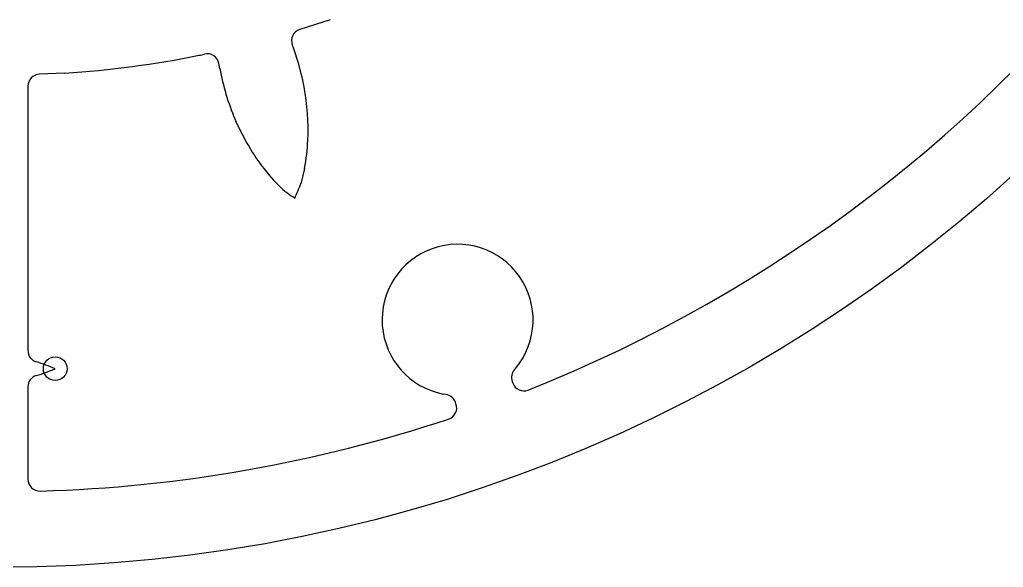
# Model space of a CAD drawing. Header units: millimetres. Extents: x -31.9 to 31.9, y -31.9 to 31.9.
# Drawn here: x 0.46 to 21.23, y -31.9 to -20.34 of the extents above; entities that cross this region are included whole.
import ezdxf

# ---------------------------------------------------------------- set-up
doc = ezdxf.new("R2010")
doc.units = ezdxf.units.MM
for name, color, linetype in [('CUT_INNER', 6, 'Continuous'), ('CUT_OUTER', 1, 'Continuous'), ('ENGRAVE', 7, 'Continuous')]:
    doc.layers.add(name, color=color, linetype=linetype)

msp = doc.modelspace()

# ---------------------------------------------------------------- linework, layer by layer
at = {"layer": 'CUT_INNER'}
for points in [[(7.0154, -20.3436), (6.3772, -20.5484)], [(4.6871, -21.3752), (4.669, -21.2707)], [(1.4157, -21.4726), (0.8769, -21.4965)], [(0.638, -21.7463), (0.638, -27.3261)], [(6.4782, -23.4819), (6.4094, -23.7787), (6.408, -23.7838)], [(10.9391, -27.6952), (10.912, -27.7252)], [(10.8623, -27.9786), (10.8744, -28.0118)], [(0.638, -28.0914), (0.638, -30.0418)], [(9.4649, -28.2529), (9.4052, -28.2441)], [(9.6754, -28.4483), (9.6632, -28.4147)]]:
    msp.add_lwpolyline(points, dxfattribs=at)
for centre, radius, start, end in [((0.0002, 0), 30.3048, 291.69221, 56.2923), ((6.4536, -20.7865), 0.25, 107.79661, 200.66121), ((2.3487, -22.3737), 4.151, 16.14914, 21.16825), ((0.0019, -0.0144), 21.5048, 273.76962, 281.40187), ((3.7627, -18.5857), 2.5566, 281.06121, 283.68847), ((4.4227, -21.3135), 0.25, 9.84726, 102.71186), ((10.2735, -20.2906), 5.6906, 190.98697, 196.57189), ((1.2624, -22.7477), 5.2988, 10.75922, 16.76695), ((0.888, -21.7463), 0.25, 92.54237, 180), ((1.7607, -22.6558), 4.7921, 357.23093, 10.79139), ((9.6524, -20.4733), 5.0432, 196.59484, 202.91699), ((9.362, -20.5979), 4.7273, 202.89722, 216.82414), ((2.1151, -22.6743), 4.4373, 349.51413, 357.24954), ((8.6719, -21.1284), 3.857, 216.66007, 225.90485), ((2.6357, -22.3816), 4.0245, 334.59142, 339.60876), ((8.1889, -21.2296), 3.4592, 230.48946, 236.32731), ((9.7103, -26.6788), 1.5947, 320.40477, 258.97023), ((0.888, -27.3261), 0.25, 180, 252.73105), ((-0.1463, -30.8547), 3.427, 66.63046, 73.73108), ((-0.1463, -24.5629), 3.427, 286.26892, 293.36954), ((11.0972, -27.893), 0.25, 137.8125, 200), ((0.888, -28.0914), 0.25, 107.26895, 180), ((11.1093, -27.9263), 0.25, 200, 291.62109), ((9.4282, -28.5002), 0.25, 20, 81.5625), ((9.4405, -28.5338), 0.25, 288.45703, 20), ((0.0012, -0.0057), 30.2991, 271.69028, 288.30944), ((0.888, -30.0418), 0.25, 180, 271.58203)]:
    msp.add_arc(centre, radius, start, end, dxfattribs=at)
at = {"layer": 'CUT_OUTER'}
msp.add_circle((0, -0.0001), 31.9, dxfattribs=at)
at = {"layer": 'ENGRAVE'}
msp.add_circle((1.2139, -27.7088), 0.25, dxfattribs=at)

doc.saveas('drawing.dxf')
